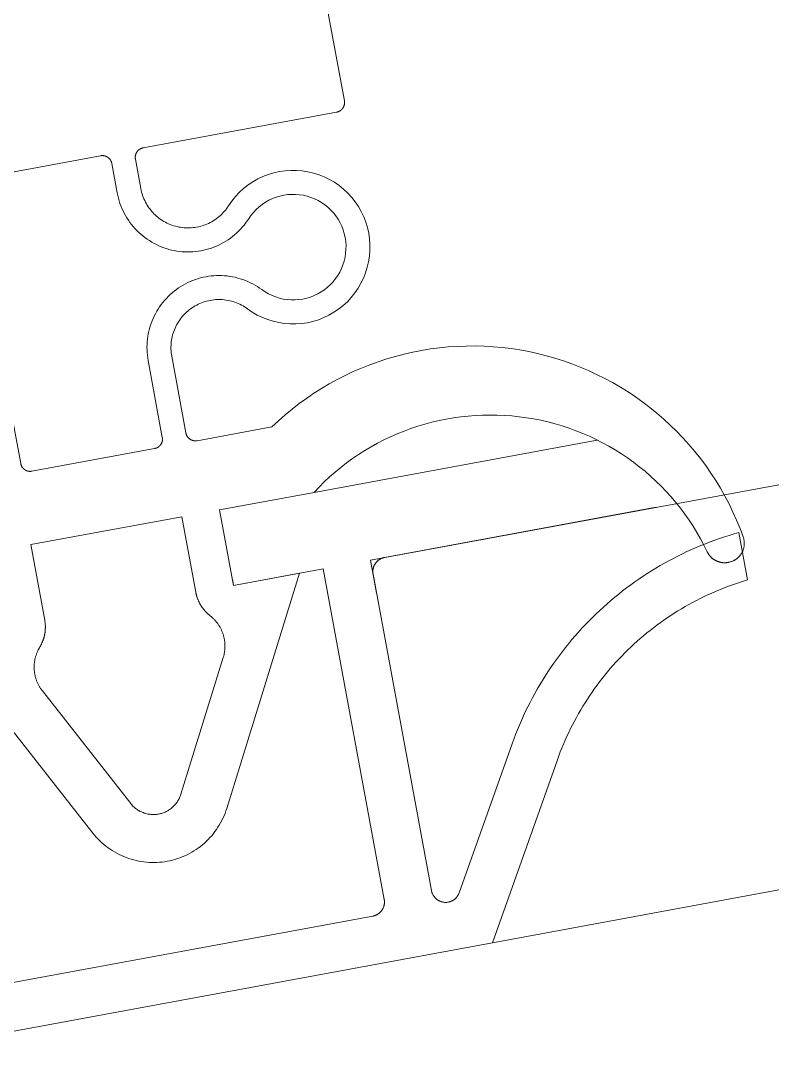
# Model space of a CAD drawing. Header units: millimetres. Extents: x -159872 to 386485, y -250577 to 158966.
# Drawn here: x 178137.49 to 178153.14, y 3705.69 to 3727.24 of the extents above; entities that cross this region are included whole.
import ezdxf

# ---------------------------------------------------------------- set-up
doc = ezdxf.new("R2010")
doc.units = ezdxf.units.MM
doc.layers.get('0').update_dxf_attribs({"lineweight": 25})
doc.layers.add('LDS-equipment-kitchen equipment', color=3, linetype='Continuous', lineweight=13)

# ---------------------------------------------------------------- blocks, each defined once
blk = doc.blocks.new('A$C73be1ed8')
at = {"transparency": 33554687}
for points in [[(636.8, 610.15, 0), (636.8, 623.05, 0)], [(635.8, 620.7, 0), (635.8, 612.5, 0)], [(633.043, 617.917, 0), (628.5, 620.3, 0)], [(632.579, 617.031, 0), (629.939, 618.416, 0)], [(625.2, 618, 0), (623.575, 618, 0)], [(628.5, 618.1, 0), (626.9, 618.1, 0)], [(626.9, 618.1, 0), (626.9, 614.9, 0)], [(619.2, 617.8, 0), (619.2, 615.2, 0)], [(625.4, 615.2, 0), (625.4, 617.8, 0)], [(629.939, 614.584, 0), (632.579, 615.969, 0)], [(619.4, 615, 0), (620.025, 615, 0)], [(623.575, 615, 0), (625.2, 615, 0)], [(628.5, 612.7, 0), (633.043, 615.083, 0)], [(626.9, 614.9, 0), (628.5, 614.9, 0)], [(619.4, 614.5, 0), (620.025, 614.5, 0)], [(623.575, 614.5, 0), (625.2, 614.5, 0)], [(619.2, 610.2, 0), (619.2, 614.3, 0)], [(625.4, 614.3, 0), (625.4, 612.717, 0)], [(626.9, 614.1, 0), (628.5, 614.1, 0)], [(626.9, 612.1, 0), (626.9, 614.1, 0)], [(628.5, 614.1, 0), (628.4, 614.1, 0)], [(628.5, 614.1, 0), (628.5, 612.7, 0)], [(628.5, 612.2, 0), (628.5, 614.1, 0)], [(635.5, 612.2, 0), (628.5, 612.2, 0)], [(626.9, 612.1, 0), (626.9, 606.1, 0)], [(628.5, 42.2, 0), (628.5, 611.2, 0)], [(629.2, 611.2, 0), (628.5, 611.2, 0)], [(628.8, 611.2, 0), (635.5, 611.2, 0)], [(628.5, 605.15, 0), (628.5, 610.9, 0)], [(635.65, 610.64, 0), (632.8, 608.994, 0)], [(614.9, 610, 0), (619, 610, 0)], [(633.3, 608.128, 0), (636.8, 610.15, 0)], [(636.8, 610.15, 0), (636.8, 39.85, 0)], [(629.9, 603.873, 0), (629.9, 603.885, 0)], [(629.329, 603.55, 0), (630.332, 603.55, 0)]]:
    blk.add_polyline3d(points, dxfattribs=at)
for points in [[(629.033, 618.304, 0), (629.045, 618.314, 0), (629.056, 618.324, 0), (629.068, 618.333, 0), (629.08, 618.343, 0), (629.092, 618.352, 0), (629.105, 618.361, 0), (629.117, 618.369, 0), (629.13, 618.378, 0), (629.142, 618.386, 0), (629.155, 618.394, 0), (629.168, 618.401, 0), (629.182, 618.409, 0), (629.195, 618.416, 0), (629.209, 618.423, 0), (629.222, 618.43, 0), (629.236, 618.436, 0), (629.25, 618.442, 0), (629.264, 618.448, 0), (629.278, 618.454, 0), (629.292, 618.459, 0), (629.306, 618.464, 0), (629.321, 618.469, 0), (629.335, 618.473, 0), (629.35, 618.478, 0), (629.364, 618.482, 0), (629.379, 618.485, 0), (629.394, 618.489, 0), (629.409, 618.492, 0), (629.424, 618.495, 0), (629.438, 618.497, 0), (629.453, 618.5, 0), (629.468, 618.502, 0), (629.484, 618.503, 0), (629.499, 618.505, 0), (629.514, 618.506, 0), (629.529, 618.507, 0), (629.544, 618.507, 0), (629.559, 618.508, 0), (629.574, 618.508, 0), (629.59, 618.507, 0), (629.605, 618.507, 0), (629.62, 618.506, 0), (629.635, 618.505, 0), (629.65, 618.503, 0), (629.665, 618.502, 0), (629.68, 618.5, 0), (629.695, 618.497, 0), (629.71, 618.495, 0), (629.725, 618.492, 0), (629.74, 618.489, 0), (629.755, 618.485, 0), (629.769, 618.482, 0), (629.784, 618.478, 0), (629.798, 618.474, 0), (629.813, 618.469, 0), (629.827, 618.464, 0), (629.842, 618.459, 0), (629.856, 618.454, 0), (629.87, 618.448, 0), (629.884, 618.442, 0), (629.898, 618.436, 0), (629.911, 618.43, 0), (629.925, 618.423, 0), (629.939, 618.416, 0)], [(629.033, 618.304, 0), (629.027, 618.298, 0), (629.02, 618.292, 0), (629.013, 618.286, 0), (629.006, 618.28, 0), (628.999, 618.274, 0), (628.991, 618.269, 0), (628.984, 618.263, 0), (628.977, 618.258, 0), (628.97, 618.252, 0), (628.962, 618.247, 0), (628.955, 618.242, 0), (628.947, 618.237, 0), (628.94, 618.232, 0), (628.932, 618.227, 0), (628.924, 618.222, 0), (628.916, 618.217, 0), (628.909, 618.212, 0), (628.901, 618.208, 0), (628.893, 618.203, 0), (628.885, 618.199, 0), (628.877, 618.194, 0), (628.869, 618.19, 0), (628.861, 618.186, 0), (628.852, 618.182, 0), (628.844, 618.178, 0), (628.836, 618.174, 0), (628.828, 618.17, 0), (628.819, 618.167, 0), (628.811, 618.163, 0), (628.803, 618.159, 0), (628.794, 618.156, 0), (628.786, 618.153, 0), (628.777, 618.149, 0), (628.768, 618.146, 0), (628.76, 618.143, 0), (628.751, 618.14, 0), (628.742, 618.138, 0), (628.734, 618.135, 0), (628.725, 618.132, 0), (628.716, 618.13, 0), (628.707, 618.127, 0), (628.699, 618.125, 0), (628.69, 618.123, 0), (628.681, 618.121, 0), (628.672, 618.119, 0), (628.663, 618.117, 0), (628.654, 618.115, 0), (628.645, 618.113, 0), (628.636, 618.112, 0), (628.627, 618.11, 0), (628.618, 618.109, 0), (628.609, 618.107, 0), (628.6, 618.106, 0), (628.591, 618.105, 0), (628.582, 618.104, 0), (628.573, 618.103, 0), (628.564, 618.103, 0), (628.555, 618.102, 0), (628.546, 618.101, 0), (628.536, 618.101, 0), (628.527, 618.1, 0), (628.518, 618.1, 0), (628.509, 618.1, 0), (628.5, 618.1, 0)], [(625.2, 618, 0), (625.205, 618, 0), (625.21, 618, 0), (625.215, 617.999, 0), (625.22, 617.999, 0), (625.224, 617.998, 0), (625.229, 617.998, 0), (625.234, 617.997, 0), (625.239, 617.996, 0), (625.244, 617.995, 0), (625.249, 617.994, 0), (625.253, 617.993, 0), (625.258, 617.991, 0), (625.263, 617.99, 0), (625.267, 617.988, 0), (625.272, 617.987, 0), (625.277, 617.985, 0), (625.281, 617.983, 0), (625.286, 617.981, 0), (625.29, 617.979, 0), (625.294, 617.976, 0), (625.299, 617.974, 0), (625.303, 617.972, 0), (625.307, 617.969, 0), (625.311, 617.966, 0), (625.315, 617.964, 0), (625.319, 617.961, 0), (625.323, 617.958, 0), (625.327, 617.955, 0), (625.331, 617.951, 0), (625.334, 617.948, 0), (625.338, 617.945, 0), (625.341, 617.941, 0), (625.345, 617.938, 0), (625.348, 617.934, 0), (625.351, 617.931, 0), (625.355, 617.927, 0), (625.358, 617.923, 0), (625.361, 617.919, 0), (625.364, 617.915, 0), (625.366, 617.911, 0), (625.369, 617.907, 0), (625.372, 617.903, 0), (625.374, 617.899, 0), (625.376, 617.894, 0), (625.379, 617.89, 0), (625.381, 617.886, 0), (625.383, 617.881, 0), (625.385, 617.877, 0), (625.387, 617.872, 0), (625.388, 617.867, 0), (625.39, 617.863, 0), (625.391, 617.858, 0), (625.393, 617.853, 0), (625.394, 617.849, 0), (625.395, 617.844, 0), (625.396, 617.839, 0), (625.397, 617.834, 0), (625.398, 617.829, 0), (625.398, 617.824, 0), (625.399, 617.82, 0), (625.399, 617.815, 0), (625.4, 617.81, 0), (625.4, 617.805, 0), (625.4, 617.8, 0)], [(633.043, 617.917, 0), (633.091, 617.891, 0), (633.138, 617.863, 0), (633.184, 617.834, 0), (633.228, 617.803, 0), (633.272, 617.771, 0), (633.315, 617.737, 0), (633.356, 617.702, 0), (633.396, 617.665, 0), (633.435, 617.627, 0), (633.473, 617.588, 0), (633.509, 617.548, 0), (633.544, 617.506, 0), (633.578, 617.463, 0), (633.61, 617.419, 0), (633.64, 617.374, 0), (633.669, 617.328, 0), (633.696, 617.281, 0), (633.722, 617.233, 0), (633.746, 617.184, 0), (633.769, 617.135, 0), (633.789, 617.084, 0), (633.808, 617.033, 0), (633.826, 616.982, 0), (633.841, 616.93, 0), (633.855, 616.877, 0), (633.867, 616.824, 0), (633.877, 616.771, 0), (633.885, 616.717, 0), (633.892, 616.663, 0), (633.896, 616.609, 0), (633.899, 616.554, 0), (633.9, 616.5, 0), (633.899, 616.446, 0), (633.896, 616.391, 0), (633.892, 616.337, 0), (633.885, 616.283, 0), (633.877, 616.229, 0), (633.867, 616.176, 0), (633.855, 616.123, 0), (633.841, 616.07, 0), (633.826, 616.018, 0), (633.808, 615.967, 0), (633.789, 615.916, 0), (633.769, 615.865, 0), (633.746, 615.816, 0), (633.722, 615.767, 0), (633.696, 615.719, 0), (633.669, 615.672, 0), (633.64, 615.626, 0), (633.61, 615.581, 0), (633.578, 615.537, 0), (633.544, 615.494, 0), (633.509, 615.452, 0), (633.473, 615.412, 0), (633.435, 615.373, 0), (633.396, 615.335, 0), (633.356, 615.298, 0), (633.315, 615.263, 0), (633.272, 615.229, 0), (633.228, 615.197, 0), (633.184, 615.166, 0), (633.138, 615.137, 0), (633.091, 615.109, 0), (633.043, 615.083, 0)], [(632.579, 617.031, 0), (632.597, 617.022, 0), (632.614, 617.011, 0), (632.631, 617, 0), (632.648, 616.989, 0), (632.665, 616.977, 0), (632.681, 616.964, 0), (632.696, 616.951, 0), (632.711, 616.937, 0), (632.726, 616.923, 0), (632.74, 616.908, 0), (632.754, 616.893, 0), (632.767, 616.877, 0), (632.779, 616.861, 0), (632.791, 616.845, 0), (632.803, 616.828, 0), (632.813, 616.81, 0), (632.824, 616.793, 0), (632.833, 616.775, 0), (632.842, 616.757, 0), (632.851, 616.738, 0), (632.859, 616.719, 0), (632.866, 616.7, 0), (632.872, 616.681, 0), (632.878, 616.661, 0), (632.883, 616.641, 0), (632.888, 616.622, 0), (632.891, 616.601, 0), (632.894, 616.581, 0), (632.897, 616.561, 0), (632.899, 616.541, 0), (632.9, 616.52, 0), (632.9, 616.5, 0), (632.9, 616.48, 0), (632.899, 616.459, 0), (632.897, 616.439, 0), (632.894, 616.419, 0), (632.891, 616.399, 0), (632.888, 616.378, 0), (632.883, 616.359, 0), (632.878, 616.339, 0), (632.872, 616.319, 0), (632.866, 616.3, 0), (632.859, 616.281, 0), (632.851, 616.262, 0), (632.842, 616.243, 0), (632.833, 616.225, 0), (632.824, 616.207, 0), (632.813, 616.19, 0), (632.803, 616.172, 0), (632.791, 616.155, 0), (632.779, 616.139, 0), (632.767, 616.123, 0), (632.754, 616.107, 0), (632.74, 616.092, 0), (632.726, 616.077, 0), (632.711, 616.063, 0), (632.696, 616.049, 0), (632.681, 616.036, 0), (632.665, 616.023, 0), (632.648, 616.011, 0), (632.631, 616, 0), (632.614, 615.989, 0), (632.597, 615.978, 0), (632.579, 615.969, 0)], [(619.4, 615, 0), (619.395, 615, 0), (619.39, 615, 0), (619.385, 615.001, 0), (619.38, 615.001, 0), (619.376, 615.002, 0), (619.371, 615.002, 0), (619.366, 615.003, 0), (619.361, 615.004, 0), (619.356, 615.005, 0), (619.351, 615.006, 0), (619.347, 615.007, 0), (619.342, 615.009, 0), (619.337, 615.01, 0), (619.333, 615.012, 0), (619.328, 615.013, 0), (619.323, 615.015, 0), (619.319, 615.017, 0), (619.314, 615.019, 0), (619.31, 615.021, 0), (619.306, 615.024, 0), (619.301, 615.026, 0), (619.297, 615.028, 0), (619.293, 615.031, 0), (619.289, 615.034, 0), (619.285, 615.036, 0), (619.281, 615.039, 0), (619.277, 615.042, 0), (619.273, 615.045, 0), (619.269, 615.049, 0), (619.266, 615.052, 0), (619.262, 615.055, 0), (619.259, 615.059, 0), (619.255, 615.062, 0), (619.252, 615.066, 0), (619.249, 615.069, 0), (619.245, 615.073, 0), (619.242, 615.077, 0), (619.239, 615.081, 0), (619.236, 615.085, 0), (619.234, 615.089, 0), (619.231, 615.093, 0), (619.228, 615.097, 0), (619.226, 615.101, 0), (619.224, 615.106, 0), (619.221, 615.11, 0), (619.219, 615.114, 0), (619.217, 615.119, 0), (619.215, 615.123, 0), (619.213, 615.128, 0), (619.212, 615.133, 0), (619.21, 615.137, 0), (619.209, 615.142, 0), (619.207, 615.147, 0), (619.206, 615.151, 0), (619.205, 615.156, 0), (619.204, 615.161, 0), (619.203, 615.166, 0), (619.202, 615.171, 0), (619.202, 615.176, 0), (619.201, 615.18, 0), (619.201, 615.185, 0), (619.2, 615.19, 0), (619.2, 615.195, 0), (619.2, 615.2, 0)], [(625.4, 615.2, 0), (625.4, 615.195, 0), (625.4, 615.19, 0), (625.399, 615.185, 0), (625.399, 615.18, 0), (625.398, 615.176, 0), (625.398, 615.171, 0), (625.397, 615.166, 0), (625.396, 615.161, 0), (625.395, 615.156, 0), (625.394, 615.151, 0), (625.393, 615.147, 0), (625.391, 615.142, 0), (625.39, 615.137, 0), (625.388, 615.133, 0), (625.387, 615.128, 0), (625.385, 615.123, 0), (625.383, 615.119, 0), (625.381, 615.114, 0), (625.379, 615.11, 0), (625.376, 615.106, 0), (625.374, 615.101, 0), (625.372, 615.097, 0), (625.369, 615.093, 0), (625.366, 615.089, 0), (625.364, 615.085, 0), (625.361, 615.081, 0), (625.358, 615.077, 0), (625.355, 615.073, 0), (625.351, 615.069, 0), (625.348, 615.066, 0), (625.345, 615.062, 0), (625.341, 615.059, 0), (625.338, 615.055, 0), (625.334, 615.052, 0), (625.331, 615.049, 0), (625.327, 615.045, 0), (625.323, 615.042, 0), (625.319, 615.039, 0), (625.315, 615.036, 0), (625.311, 615.034, 0), (625.307, 615.031, 0), (625.303, 615.028, 0), (625.299, 615.026, 0), (625.294, 615.024, 0), (625.29, 615.021, 0), (625.286, 615.019, 0), (625.281, 615.017, 0), (625.277, 615.015, 0), (625.272, 615.013, 0), (625.267, 615.012, 0), (625.263, 615.01, 0), (625.258, 615.009, 0), (625.253, 615.007, 0), (625.249, 615.006, 0), (625.244, 615.005, 0), (625.239, 615.004, 0), (625.234, 615.003, 0), (625.229, 615.002, 0), (625.224, 615.002, 0), (625.22, 615.001, 0), (625.215, 615.001, 0), (625.21, 615, 0), (625.205, 615, 0), (625.2, 615, 0)], [(620.025, 615, 0), (620.081, 614.999, 0), (620.137, 614.996, 0), (620.193, 614.991, 0), (620.248, 614.983, 0), (620.303, 614.974, 0), (620.358, 614.962, 0), (620.413, 614.949, 0), (620.467, 614.934, 0), (620.52, 614.916, 0), (620.572, 614.897, 0), (620.624, 614.875, 0), (620.675, 614.852, 0), (620.725, 614.827, 0), (620.774, 614.8, 0), (620.822, 614.771, 0), (620.869, 614.74, 0), (620.915, 614.708, 0), (620.959, 614.674, 0), (621.002, 614.638, 0), (621.044, 614.601, 0), (621.084, 614.562, 0), (621.123, 614.522, 0), (621.161, 614.48, 0), (621.197, 614.437, 0), (621.231, 614.392, 0), (621.263, 614.347, 0), (621.294, 614.3, 0), (621.323, 614.252, 0), (621.35, 614.203, 0), (621.375, 614.153, 0), (621.399, 614.102, 0), (621.42, 614.05, 0), (621.44, 613.998, 0), (621.458, 613.945, 0), (621.473, 613.891, 0), (621.487, 613.837, 0), (621.498, 613.782, 0), (621.508, 613.727, 0), (621.515, 613.671, 0), (621.521, 613.615, 0), (621.524, 613.559, 0), (621.525, 613.503, 0), (621.524, 613.447, 0), (621.521, 613.391, 0), (621.516, 613.336, 0), (621.509, 613.28, 0), (621.5, 613.225, 0), (621.488, 613.17, 0), (621.475, 613.116, 0), (621.46, 613.062, 0), (621.442, 613.008, 0), (621.423, 612.956, 0), (621.402, 612.904, 0), (621.378, 612.853, 0), (621.353, 612.803, 0), (621.326, 612.754, 0), (621.297, 612.706, 0), (621.267, 612.659, 0), (621.235, 612.613, 0), (621.201, 612.569, 0), (621.165, 612.525, 0), (621.128, 612.483, 0), (621.089, 612.443, 0), (621.049, 612.404, 0)], [(622.551, 612.404, 0), (622.511, 612.443, 0), (622.472, 612.483, 0), (622.435, 612.525, 0), (622.399, 612.569, 0), (622.365, 612.613, 0), (622.333, 612.659, 0), (622.303, 612.706, 0), (622.274, 612.754, 0), (622.247, 612.803, 0), (622.222, 612.853, 0), (622.198, 612.904, 0), (622.177, 612.956, 0), (622.158, 613.008, 0), (622.14, 613.062, 0), (622.125, 613.116, 0), (622.112, 613.17, 0), (622.1, 613.225, 0), (622.091, 613.28, 0), (622.084, 613.336, 0), (622.079, 613.391, 0), (622.076, 613.447, 0), (622.075, 613.503, 0), (622.076, 613.559, 0), (622.079, 613.615, 0), (622.085, 613.671, 0), (622.092, 613.727, 0), (622.102, 613.782, 0), (622.113, 613.837, 0), (622.127, 613.891, 0), (622.142, 613.945, 0), (622.16, 613.998, 0), (622.18, 614.05, 0), (622.201, 614.102, 0), (622.225, 614.153, 0), (622.25, 614.203, 0), (622.277, 614.252, 0), (622.306, 614.3, 0), (622.337, 614.347, 0), (622.369, 614.392, 0), (622.403, 614.437, 0), (622.439, 614.48, 0), (622.477, 614.522, 0), (622.516, 614.562, 0), (622.556, 614.601, 0), (622.598, 614.638, 0), (622.641, 614.674, 0), (622.685, 614.708, 0), (622.731, 614.74, 0), (622.778, 614.771, 0), (622.826, 614.8, 0), (622.875, 614.827, 0), (622.925, 614.852, 0), (622.976, 614.875, 0), (623.028, 614.897, 0), (623.08, 614.916, 0), (623.133, 614.934, 0), (623.187, 614.949, 0), (623.242, 614.962, 0), (623.297, 614.974, 0), (623.352, 614.983, 0), (623.407, 614.991, 0), (623.463, 614.996, 0), (623.519, 614.999, 0), (623.575, 615, 0)], [(628.5, 614.9, 0), (628.509, 614.9, 0), (628.518, 614.9, 0), (628.527, 614.9, 0), (628.536, 614.899, 0), (628.546, 614.899, 0), (628.555, 614.898, 0), (628.564, 614.897, 0), (628.573, 614.897, 0), (628.582, 614.896, 0), (628.591, 614.895, 0), (628.6, 614.894, 0), (628.609, 614.893, 0), (628.618, 614.891, 0), (628.627, 614.89, 0), (628.636, 614.888, 0), (628.645, 614.887, 0), (628.654, 614.885, 0), (628.663, 614.883, 0), (628.672, 614.881, 0), (628.681, 614.879, 0), (628.69, 614.877, 0), (628.699, 614.875, 0), (628.707, 614.873, 0), (628.716, 614.87, 0), (628.725, 614.868, 0), (628.734, 614.865, 0), (628.742, 614.862, 0), (628.751, 614.86, 0), (628.76, 614.857, 0), (628.768, 614.854, 0), (628.777, 614.851, 0), (628.786, 614.847, 0), (628.794, 614.844, 0), (628.803, 614.841, 0), (628.811, 614.837, 0), (628.819, 614.833, 0), (628.828, 614.83, 0), (628.836, 614.826, 0), (628.844, 614.822, 0), (628.852, 614.818, 0), (628.861, 614.814, 0), (628.869, 614.81, 0), (628.877, 614.806, 0), (628.885, 614.801, 0), (628.893, 614.797, 0), (628.901, 614.792, 0), (628.909, 614.788, 0), (628.916, 614.783, 0), (628.924, 614.778, 0), (628.932, 614.773, 0), (628.94, 614.768, 0), (628.947, 614.763, 0), (628.955, 614.758, 0), (628.962, 614.753, 0), (628.97, 614.748, 0), (628.977, 614.742, 0), (628.984, 614.737, 0), (628.991, 614.731, 0), (628.999, 614.726, 0), (629.006, 614.72, 0), (629.013, 614.714, 0), (629.02, 614.708, 0), (629.027, 614.702, 0), (629.033, 614.696, 0)], [(629.939, 614.584, 0), (629.925, 614.577, 0), (629.911, 614.57, 0), (629.898, 614.564, 0), (629.884, 614.558, 0), (629.87, 614.552, 0), (629.856, 614.546, 0), (629.842, 614.541, 0), (629.827, 614.536, 0), (629.813, 614.531, 0), (629.798, 614.526, 0), (629.784, 614.522, 0), (629.769, 614.518, 0), (629.755, 614.515, 0), (629.74, 614.511, 0), (629.725, 614.508, 0), (629.71, 614.505, 0), (629.695, 614.503, 0), (629.68, 614.5, 0), (629.665, 614.498, 0), (629.65, 614.497, 0), (629.635, 614.495, 0), (629.62, 614.494, 0), (629.605, 614.493, 0), (629.59, 614.493, 0), (629.574, 614.492, 0), (629.559, 614.492, 0), (629.544, 614.493, 0), (629.529, 614.493, 0), (629.514, 614.494, 0), (629.499, 614.495, 0), (629.484, 614.497, 0), (629.468, 614.498, 0), (629.453, 614.5, 0), (629.438, 614.503, 0), (629.424, 614.505, 0), (629.409, 614.508, 0), (629.394, 614.511, 0), (629.379, 614.515, 0), (629.364, 614.518, 0), (629.35, 614.522, 0), (629.335, 614.527, 0), (629.321, 614.531, 0), (629.306, 614.536, 0), (629.292, 614.541, 0), (629.278, 614.546, 0), (629.264, 614.552, 0), (629.25, 614.558, 0), (629.236, 614.564, 0), (629.222, 614.57, 0), (629.209, 614.577, 0), (629.195, 614.584, 0), (629.182, 614.591, 0), (629.168, 614.599, 0), (629.155, 614.606, 0), (629.142, 614.614, 0), (629.13, 614.622, 0), (629.117, 614.631, 0), (629.105, 614.639, 0), (629.092, 614.648, 0), (629.08, 614.657, 0), (629.068, 614.667, 0), (629.056, 614.676, 0), (629.045, 614.686, 0), (629.033, 614.696, 0)], [(619.2, 614.3, 0), (619.2, 614.305, 0), (619.2, 614.31, 0), (619.201, 614.315, 0), (619.201, 614.32, 0), (619.202, 614.324, 0), (619.202, 614.329, 0), (619.203, 614.334, 0), (619.204, 614.339, 0), (619.205, 614.344, 0), (619.206, 614.349, 0), (619.207, 614.353, 0), (619.209, 614.358, 0), (619.21, 614.363, 0), (619.212, 614.367, 0), (619.213, 614.372, 0), (619.215, 614.377, 0), (619.217, 614.381, 0), (619.219, 614.386, 0), (619.221, 614.39, 0), (619.224, 614.394, 0), (619.226, 614.399, 0), (619.228, 614.403, 0), (619.231, 614.407, 0), (619.234, 614.411, 0), (619.236, 614.415, 0), (619.239, 614.419, 0), (619.242, 614.423, 0), (619.245, 614.427, 0), (619.249, 614.431, 0), (619.252, 614.434, 0), (619.255, 614.438, 0), (619.259, 614.441, 0), (619.262, 614.445, 0), (619.266, 614.448, 0), (619.269, 614.451, 0), (619.273, 614.455, 0), (619.277, 614.458, 0), (619.281, 614.461, 0), (619.285, 614.464, 0), (619.289, 614.466, 0), (619.293, 614.469, 0), (619.297, 614.472, 0), (619.301, 614.474, 0), (619.306, 614.476, 0), (619.31, 614.479, 0), (619.314, 614.481, 0), (619.319, 614.483, 0), (619.323, 614.485, 0), (619.328, 614.487, 0), (619.333, 614.488, 0), (619.337, 614.49, 0), (619.342, 614.491, 0), (619.347, 614.493, 0), (619.351, 614.494, 0), (619.356, 614.495, 0), (619.361, 614.496, 0), (619.366, 614.497, 0), (619.371, 614.498, 0), (619.376, 614.498, 0), (619.38, 614.499, 0), (619.385, 614.499, 0), (619.39, 614.5, 0), (619.395, 614.5, 0), (619.4, 614.5, 0)], [(620.025, 614.5, 0), (620.062, 614.499, 0), (620.1, 614.497, 0), (620.137, 614.494, 0), (620.174, 614.489, 0), (620.211, 614.483, 0), (620.247, 614.475, 0), (620.283, 614.466, 0), (620.319, 614.456, 0), (620.355, 614.444, 0), (620.39, 614.431, 0), (620.424, 614.417, 0), (620.458, 614.401, 0), (620.492, 614.384, 0), (620.524, 614.366, 0), (620.556, 614.347, 0), (620.588, 614.327, 0), (620.618, 614.305, 0), (620.648, 614.282, 0), (620.677, 614.259, 0), (620.704, 614.234, 0), (620.731, 614.208, 0), (620.757, 614.181, 0), (620.782, 614.153, 0), (620.806, 614.124, 0), (620.829, 614.095, 0), (620.85, 614.064, 0), (620.871, 614.033, 0), (620.89, 614.001, 0), (620.908, 613.969, 0), (620.925, 613.935, 0), (620.941, 613.901, 0), (620.955, 613.867, 0), (620.968, 613.832, 0), (620.98, 613.796, 0), (620.99, 613.761, 0), (621, 613.724, 0), (621.007, 613.688, 0), (621.014, 613.651, 0), (621.018, 613.614, 0), (621.022, 613.577, 0), (621.024, 613.54, 0), (621.025, 613.502, 0), (621.024, 613.465, 0), (621.022, 613.428, 0), (621.019, 613.39, 0), (621.014, 613.353, 0), (621.008, 613.317, 0), (621, 613.28, 0), (620.992, 613.244, 0), (620.981, 613.208, 0), (620.97, 613.172, 0), (620.957, 613.137, 0), (620.943, 613.103, 0), (620.927, 613.069, 0), (620.91, 613.035, 0), (620.893, 613.003, 0), (620.873, 612.971, 0), (620.853, 612.939, 0), (620.831, 612.909, 0), (620.809, 612.879, 0), (620.785, 612.85, 0), (620.76, 612.822, 0), (620.734, 612.795, 0), (620.708, 612.769, 0)], [(622.892, 612.769, 0), (622.865, 612.795, 0), (622.84, 612.822, 0), (622.815, 612.85, 0), (622.791, 612.879, 0), (622.768, 612.909, 0), (622.747, 612.939, 0), (622.727, 612.97, 0), (622.707, 613.003, 0), (622.689, 613.035, 0), (622.673, 613.069, 0), (622.657, 613.103, 0), (622.643, 613.137, 0), (622.63, 613.172, 0), (622.618, 613.208, 0), (622.608, 613.244, 0), (622.599, 613.28, 0), (622.592, 613.316, 0), (622.586, 613.353, 0), (622.581, 613.39, 0), (622.577, 613.428, 0), (622.575, 613.465, 0), (622.575, 613.502, 0), (622.576, 613.54, 0), (622.578, 613.577, 0), (622.581, 613.614, 0), (622.586, 613.651, 0), (622.593, 613.688, 0), (622.6, 613.724, 0), (622.609, 613.761, 0), (622.62, 613.796, 0), (622.632, 613.832, 0), (622.645, 613.867, 0), (622.659, 613.901, 0), (622.675, 613.935, 0), (622.691, 613.969, 0), (622.71, 614.001, 0), (622.729, 614.033, 0), (622.749, 614.065, 0), (622.771, 614.095, 0), (622.794, 614.125, 0), (622.818, 614.153, 0), (622.843, 614.181, 0), (622.869, 614.208, 0), (622.895, 614.234, 0), (622.923, 614.259, 0), (622.952, 614.282, 0), (622.982, 614.305, 0), (623.012, 614.327, 0), (623.044, 614.347, 0), (623.076, 614.366, 0), (623.108, 614.384, 0), (623.142, 614.401, 0), (623.176, 614.417, 0), (623.21, 614.431, 0), (623.245, 614.444, 0), (623.281, 614.456, 0), (623.317, 614.466, 0), (623.353, 614.475, 0), (623.389, 614.483, 0), (623.426, 614.489, 0), (623.463, 614.494, 0), (623.5, 614.497, 0), (623.538, 614.499, 0), (623.575, 614.5, 0)], [(625.2, 614.5, 0), (625.205, 614.5, 0), (625.21, 614.5, 0), (625.215, 614.499, 0), (625.22, 614.499, 0), (625.224, 614.498, 0), (625.229, 614.498, 0), (625.234, 614.497, 0), (625.239, 614.496, 0), (625.244, 614.495, 0), (625.249, 614.494, 0), (625.253, 614.493, 0), (625.258, 614.491, 0), (625.263, 614.49, 0), (625.267, 614.488, 0), (625.272, 614.487, 0), (625.277, 614.485, 0), (625.281, 614.483, 0), (625.286, 614.481, 0), (625.29, 614.479, 0), (625.294, 614.476, 0), (625.299, 614.474, 0), (625.303, 614.472, 0), (625.307, 614.469, 0), (625.311, 614.466, 0), (625.315, 614.464, 0), (625.319, 614.461, 0), (625.323, 614.458, 0), (625.327, 614.455, 0), (625.331, 614.451, 0), (625.334, 614.448, 0), (625.338, 614.445, 0), (625.341, 614.441, 0), (625.345, 614.438, 0), (625.348, 614.434, 0), (625.351, 614.431, 0), (625.355, 614.427, 0), (625.358, 614.423, 0), (625.361, 614.419, 0), (625.364, 614.415, 0), (625.366, 614.411, 0), (625.369, 614.407, 0), (625.372, 614.403, 0), (625.374, 614.399, 0), (625.376, 614.394, 0), (625.379, 614.39, 0), (625.381, 614.386, 0), (625.383, 614.381, 0), (625.385, 614.377, 0), (625.387, 614.372, 0), (625.388, 614.367, 0), (625.39, 614.363, 0), (625.391, 614.358, 0), (625.393, 614.353, 0), (625.394, 614.349, 0), (625.395, 614.344, 0), (625.396, 614.339, 0), (625.397, 614.334, 0), (625.398, 614.329, 0), (625.398, 614.324, 0), (625.399, 614.32, 0), (625.399, 614.315, 0), (625.4, 614.31, 0), (625.4, 614.305, 0), (625.4, 614.3, 0)], [(622.892, 612.769, 0), (622.976, 612.684, 0), (623.054, 612.594, 0), (623.125, 612.497, 0), (623.188, 612.396, 0), (623.243, 612.29, 0), (623.291, 612.18, 0), (623.33, 612.068, 0), (623.361, 611.952, 0), (623.383, 611.835, 0), (623.396, 611.716, 0), (623.4, 611.596, 0), (623.395, 611.477, 0), (623.382, 611.358, 0), (623.359, 611.241, 0), (623.328, 611.126, 0), (623.288, 611.013, 0), (623.24, 610.903, 0), (623.184, 610.798, 0), (623.121, 610.697, 0), (623.05, 610.601, 0), (622.971, 610.51, 0), (622.887, 610.426, 0), (622.796, 610.348, 0), (622.7, 610.277, 0), (622.599, 610.214, 0), (622.493, 610.158, 0), (622.384, 610.11, 0), (622.271, 610.071, 0), (622.155, 610.04, 0), (622.038, 610.018, 0), (621.919, 610.005, 0), (621.8, 610, 0), (621.68, 610.005, 0), (621.562, 610.018, 0), (621.444, 610.04, 0), (621.329, 610.071, 0), (621.216, 610.11, 0), (621.107, 610.158, 0), (621.001, 610.214, 0), (620.9, 610.277, 0), (620.803, 610.348, 0), (620.713, 610.426, 0), (620.628, 610.51, 0), (620.55, 610.601, 0), (620.479, 610.697, 0), (620.415, 610.798, 0), (620.359, 610.904, 0), (620.311, 611.013, 0), (620.272, 611.126, 0), (620.241, 611.241, 0), (620.218, 611.358, 0), (620.205, 611.477, 0), (620.2, 611.597, 0), (620.204, 611.716, 0), (620.217, 611.835, 0), (620.239, 611.952, 0), (620.27, 612.068, 0), (620.309, 612.181, 0), (620.356, 612.29, 0), (620.412, 612.396, 0), (620.475, 612.497, 0), (620.546, 612.594, 0), (620.623, 612.684, 0), (620.708, 612.769, 0)], [(629.436, 603.478, 0), (629.252, 603.511, 0), (629.069, 603.55, 0), (628.887, 603.594, 0), (628.707, 603.644, 0), (628.528, 603.699, 0), (628.351, 603.761, 0), (628.177, 603.827, 0), (628.004, 603.899, 0), (627.834, 603.977, 0), (627.666, 604.059, 0), (627.501, 604.147, 0), (627.338, 604.24, 0), (627.179, 604.338, 0), (627.023, 604.441, 0), (626.87, 604.548, 0), (626.72, 604.661, 0), (626.575, 604.778, 0), (626.432, 604.899, 0), (626.294, 605.025, 0), (626.16, 605.155, 0), (626.029, 605.289, 0), (625.903, 605.428, 0), (625.782, 605.57, 0), (625.665, 605.715, 0), (625.552, 605.865, 0), (625.444, 606.018, 0), (625.341, 606.174, 0), (625.243, 606.333, 0), (625.15, 606.495, 0), (625.062, 606.66, 0), (624.979, 606.828, 0), (624.902, 606.998, 0), (624.83, 607.171, 0), (624.763, 607.345, 0), (624.701, 607.522, 0), (624.646, 607.701, 0), (624.596, 607.881, 0), (624.551, 608.062, 0), (624.512, 608.245, 0), (624.479, 608.429, 0), (624.452, 608.615, 0), (624.43, 608.8, 0), (624.414, 608.987, 0), (624.404, 609.173, 0), (624.4, 609.36, 0), (624.402, 609.547, 0), (624.409, 609.734, 0), (624.423, 609.921, 0), (624.442, 610.107, 0), (624.467, 610.292, 0), (624.497, 610.477, 0), (624.534, 610.66, 0), (624.576, 610.842, 0), (624.624, 611.023, 0), (624.677, 611.202, 0), (624.736, 611.38, 0), (624.801, 611.556, 0), (624.87, 611.729, 0), (624.946, 611.9, 0), (625.026, 612.069, 0), (625.112, 612.235, 0), (625.203, 612.399, 0), (625.299, 612.559, 0), (625.4, 612.717, 0)], [(622.551, 612.404, 0), (622.609, 612.346, 0), (622.662, 612.283, 0), (622.711, 612.217, 0), (622.754, 612.147, 0), (622.792, 612.075, 0), (622.825, 611.999, 0), (622.852, 611.922, 0), (622.873, 611.842, 0), (622.888, 611.761, 0), (622.897, 611.68, 0), (622.9, 611.598, 0), (622.897, 611.516, 0), (622.887, 611.434, 0), (622.872, 611.353, 0), (622.851, 611.274, 0), (622.823, 611.196, 0), (622.79, 611.121, 0), (622.752, 611.049, 0), (622.708, 610.979, 0), (622.659, 610.913, 0), (622.605, 610.851, 0), (622.547, 610.793, 0), (622.485, 610.739, 0), (622.419, 610.691, 0), (622.349, 610.647, 0), (622.277, 610.609, 0), (622.201, 610.576, 0), (622.124, 610.549, 0), (622.044, 610.528, 0), (621.964, 610.512, 0), (621.882, 610.503, 0), (621.8, 610.5, 0), (621.718, 610.503, 0), (621.636, 610.512, 0), (621.556, 610.528, 0), (621.476, 610.549, 0), (621.399, 610.576, 0), (621.323, 610.609, 0), (621.251, 610.647, 0), (621.181, 610.691, 0), (621.115, 610.739, 0), (621.053, 610.793, 0), (620.995, 610.851, 0), (620.941, 610.913, 0), (620.892, 610.979, 0), (620.848, 611.049, 0), (620.81, 611.121, 0), (620.777, 611.196, 0), (620.749, 611.274, 0), (620.728, 611.353, 0), (620.713, 611.434, 0), (620.703, 611.516, 0), (620.7, 611.598, 0), (620.703, 611.68, 0), (620.712, 611.761, 0), (620.727, 611.842, 0), (620.748, 611.922, 0), (620.775, 611.999, 0), (620.808, 612.075, 0), (620.846, 612.147, 0), (620.889, 612.217, 0), (620.938, 612.283, 0), (620.991, 612.346, 0), (621.049, 612.404, 0)], [(635.8, 612.5, 0), (635.8, 612.493, 0), (635.8, 612.485, 0), (635.799, 612.478, 0), (635.799, 612.471, 0), (635.798, 612.463, 0), (635.797, 612.456, 0), (635.796, 612.449, 0), (635.794, 612.441, 0), (635.793, 612.434, 0), (635.791, 612.427, 0), (635.789, 612.42, 0), (635.787, 612.413, 0), (635.785, 612.406, 0), (635.782, 612.399, 0), (635.78, 612.392, 0), (635.777, 612.385, 0), (635.774, 612.378, 0), (635.771, 612.372, 0), (635.768, 612.365, 0), (635.765, 612.359, 0), (635.761, 612.352, 0), (635.757, 612.346, 0), (635.753, 612.34, 0), (635.749, 612.333, 0), (635.745, 612.327, 0), (635.741, 612.321, 0), (635.737, 612.315, 0), (635.732, 612.31, 0), (635.727, 612.304, 0), (635.722, 612.299, 0), (635.717, 612.293, 0), (635.712, 612.288, 0), (635.707, 612.283, 0), (635.701, 612.278, 0), (635.696, 612.273, 0), (635.69, 612.268, 0), (635.685, 612.263, 0), (635.679, 612.259, 0), (635.673, 612.255, 0), (635.667, 612.251, 0), (635.66, 612.247, 0), (635.654, 612.243, 0), (635.648, 612.239, 0), (635.641, 612.235, 0), (635.635, 612.232, 0), (635.628, 612.229, 0), (635.622, 612.226, 0), (635.615, 612.223, 0), (635.608, 612.22, 0), (635.601, 612.218, 0), (635.594, 612.215, 0), (635.587, 612.213, 0), (635.58, 612.211, 0), (635.573, 612.209, 0), (635.566, 612.207, 0), (635.559, 612.206, 0), (635.551, 612.204, 0), (635.544, 612.203, 0), (635.537, 612.202, 0), (635.529, 612.201, 0), (635.522, 612.201, 0), (635.515, 612.2, 0), (635.507, 612.2, 0), (635.5, 612.2, 0)], [(629.604, 604.271, 0), (629.457, 604.313, 0), (629.312, 604.359, 0), (629.168, 604.41, 0), (629.026, 604.465, 0), (628.885, 604.524, 0), (628.747, 604.588, 0), (628.61, 604.655, 0), (628.475, 604.727, 0), (628.343, 604.803, 0), (628.213, 604.883, 0), (628.086, 604.967, 0), (627.961, 605.055, 0), (627.839, 605.146, 0), (627.72, 605.241, 0), (627.604, 605.34, 0), (627.491, 605.442, 0), (627.381, 605.548, 0), (627.274, 605.657, 0), (627.171, 605.769, 0), (627.071, 605.885, 0), (626.975, 606.003, 0), (626.882, 606.124, 0), (626.793, 606.248, 0), (626.708, 606.374, 0), (626.627, 606.504, 0), (626.55, 606.635, 0), (626.477, 606.769, 0), (626.408, 606.905, 0), (626.343, 607.043, 0), (626.282, 607.183, 0), (626.226, 607.325, 0), (626.174, 607.468, 0), (626.126, 607.613, 0), (626.083, 607.759, 0), (626.045, 607.907, 0), (626.01, 608.055, 0), (625.981, 608.205, 0), (625.956, 608.355, 0), (625.935, 608.506, 0), (625.92, 608.658, 0), (625.908, 608.81, 0), (625.902, 608.962, 0), (625.9, 609.115, 0), (625.903, 609.267, 0), (625.91, 609.42, 0), (625.922, 609.572, 0), (625.939, 609.723, 0), (625.96, 609.874, 0), (625.986, 610.025, 0), (626.017, 610.174, 0), (626.052, 610.322, 0), (626.091, 610.47, 0), (626.135, 610.616, 0), (626.184, 610.76, 0), (626.237, 610.903, 0), (626.294, 611.045, 0), (626.355, 611.184, 0), (626.421, 611.322, 0), (626.491, 611.458, 0), (626.565, 611.591, 0), (626.643, 611.722, 0), (626.725, 611.851, 0), (626.81, 611.977, 0), (626.9, 612.1, 0)], [(628.5, 610.9, 0), (628.5, 610.907, 0), (628.5, 610.915, 0), (628.501, 610.922, 0), (628.501, 610.929, 0), (628.502, 610.937, 0), (628.503, 610.944, 0), (628.504, 610.951, 0), (628.506, 610.959, 0), (628.507, 610.966, 0), (628.509, 610.973, 0), (628.511, 610.98, 0), (628.513, 610.987, 0), (628.515, 610.994, 0), (628.518, 611.001, 0), (628.52, 611.008, 0), (628.523, 611.015, 0), (628.526, 611.022, 0), (628.529, 611.028, 0), (628.532, 611.035, 0), (628.535, 611.041, 0), (628.539, 611.048, 0), (628.543, 611.054, 0), (628.547, 611.06, 0), (628.551, 611.067, 0), (628.555, 611.073, 0), (628.559, 611.079, 0), (628.563, 611.085, 0), (628.568, 611.09, 0), (628.573, 611.096, 0), (628.578, 611.101, 0), (628.583, 611.107, 0), (628.588, 611.112, 0), (628.593, 611.117, 0), (628.599, 611.122, 0), (628.604, 611.127, 0), (628.61, 611.132, 0), (628.615, 611.137, 0), (628.621, 611.141, 0), (628.627, 611.145, 0), (628.633, 611.149, 0), (628.64, 611.153, 0), (628.646, 611.157, 0), (628.652, 611.161, 0), (628.659, 611.165, 0), (628.665, 611.168, 0), (628.672, 611.171, 0), (628.678, 611.174, 0), (628.685, 611.177, 0), (628.692, 611.18, 0), (628.699, 611.182, 0), (628.706, 611.185, 0), (628.713, 611.187, 0), (628.72, 611.189, 0), (628.727, 611.191, 0), (628.734, 611.193, 0), (628.741, 611.194, 0), (628.749, 611.196, 0), (628.756, 611.197, 0), (628.763, 611.198, 0), (628.771, 611.199, 0), (628.778, 611.199, 0), (628.785, 611.2, 0), (628.793, 611.2, 0), (628.8, 611.2, 0)], [(635.5, 611.2, 0), (635.512, 611.2, 0), (635.525, 611.199, 0), (635.537, 611.198, 0), (635.549, 611.196, 0), (635.561, 611.194, 0), (635.573, 611.191, 0), (635.585, 611.188, 0), (635.596, 611.184, 0), (635.608, 611.18, 0), (635.619, 611.175, 0), (635.63, 611.17, 0), (635.641, 611.165, 0), (635.652, 611.159, 0), (635.663, 611.152, 0), (635.673, 611.145, 0), (635.683, 611.138, 0), (635.692, 611.13, 0), (635.701, 611.122, 0), (635.71, 611.114, 0), (635.719, 611.105, 0), (635.727, 611.096, 0), (635.735, 611.087, 0), (635.742, 611.077, 0), (635.749, 611.067, 0), (635.756, 611.056, 0), (635.762, 611.046, 0), (635.768, 611.035, 0), (635.773, 611.024, 0), (635.778, 611.013, 0), (635.782, 611.001, 0), (635.786, 610.989, 0), (635.79, 610.978, 0), (635.793, 610.966, 0), (635.795, 610.954, 0), (635.797, 610.942, 0), (635.799, 610.929, 0), (635.8, 610.917, 0), (635.8, 610.905, 0), (635.8, 610.893, 0), (635.799, 610.88, 0), (635.798, 610.868, 0), (635.797, 610.856, 0), (635.795, 610.844, 0), (635.792, 610.832, 0), (635.789, 610.82, 0), (635.786, 610.808, 0), (635.782, 610.797, 0), (635.777, 610.785, 0), (635.772, 610.774, 0), (635.767, 610.763, 0), (635.761, 610.752, 0), (635.755, 610.742, 0), (635.748, 610.731, 0), (635.741, 610.721, 0), (635.733, 610.712, 0), (635.726, 610.702, 0), (635.717, 610.693, 0), (635.709, 610.684, 0), (635.7, 610.676, 0), (635.69, 610.668, 0), (635.681, 610.661, 0), (635.671, 610.653, 0), (635.661, 610.647, 0), (635.65, 610.64, 0)], [(619.2, 610.2, 0), (619.2, 610.195, 0), (619.2, 610.19, 0), (619.199, 610.185, 0), (619.199, 610.18, 0), (619.198, 610.176, 0), (619.198, 610.171, 0), (619.197, 610.166, 0), (619.196, 610.161, 0), (619.195, 610.156, 0), (619.194, 610.151, 0), (619.193, 610.147, 0), (619.191, 610.142, 0), (619.19, 610.137, 0), (619.188, 610.133, 0), (619.187, 610.128, 0), (619.185, 610.123, 0), (619.183, 610.119, 0), (619.181, 610.114, 0), (619.179, 610.11, 0), (619.176, 610.106, 0), (619.174, 610.101, 0), (619.172, 610.097, 0), (619.169, 610.093, 0), (619.166, 610.089, 0), (619.164, 610.085, 0), (619.161, 610.081, 0), (619.158, 610.077, 0), (619.155, 610.073, 0), (619.151, 610.069, 0), (619.148, 610.066, 0), (619.145, 610.062, 0), (619.141, 610.059, 0), (619.138, 610.055, 0), (619.134, 610.052, 0), (619.131, 610.049, 0), (619.127, 610.045, 0), (619.123, 610.042, 0), (619.119, 610.039, 0), (619.115, 610.036, 0), (619.111, 610.034, 0), (619.107, 610.031, 0), (619.103, 610.028, 0), (619.099, 610.026, 0), (619.094, 610.024, 0), (619.09, 610.021, 0), (619.086, 610.019, 0), (619.081, 610.017, 0), (619.077, 610.015, 0), (619.072, 610.013, 0), (619.067, 610.012, 0), (619.063, 610.01, 0), (619.058, 610.009, 0), (619.053, 610.007, 0), (619.049, 610.006, 0), (619.044, 610.005, 0), (619.039, 610.004, 0), (619.034, 610.003, 0), (619.029, 610.002, 0), (619.024, 610.002, 0), (619.02, 610.001, 0), (619.015, 610.001, 0), (619.01, 610, 0), (619.005, 610, 0), (619, 610, 0)], [(629.329, 603.55, 0), (629.339, 603.654, 0), (629.35, 603.759, 0), (629.363, 603.863, 0), (629.378, 603.966, 0), (629.394, 604.07, 0), (629.412, 604.173, 0), (629.432, 604.276, 0), (629.452, 604.379, 0), (629.475, 604.482, 0), (629.499, 604.584, 0), (629.524, 604.685, 0), (629.551, 604.787, 0), (629.58, 604.888, 0), (629.61, 604.988, 0), (629.641, 605.088, 0), (629.674, 605.188, 0), (629.709, 605.287, 0), (629.745, 605.385, 0), (629.782, 605.483, 0), (629.821, 605.58, 0), (629.862, 605.677, 0), (629.903, 605.773, 0), (629.947, 605.869, 0), (629.991, 605.964, 0), (630.038, 606.058, 0), (630.085, 606.151, 0), (630.134, 606.244, 0), (630.184, 606.336, 0), (630.236, 606.427, 0), (630.289, 606.518, 0), (630.343, 606.607, 0), (630.399, 606.696, 0), (630.456, 606.784, 0), (630.514, 606.871, 0), (630.574, 606.958, 0), (630.635, 607.043, 0), (630.697, 607.127, 0), (630.761, 607.211, 0), (630.825, 607.293, 0), (630.891, 607.375, 0), (630.958, 607.455, 0), (631.027, 607.535, 0), (631.096, 607.613, 0), (631.167, 607.691, 0), (631.239, 607.767, 0), (631.312, 607.842, 0), (631.386, 607.917, 0), (631.461, 607.99, 0), (631.537, 608.062, 0), (631.615, 608.132, 0), (631.693, 608.202, 0), (631.772, 608.271, 0), (631.853, 608.338, 0), (631.934, 608.404, 0), (632.017, 608.469, 0), (632.1, 608.532, 0), (632.184, 608.594, 0), (632.27, 608.655, 0), (632.356, 608.715, 0), (632.443, 608.774, 0), (632.531, 608.831, 0), (632.62, 608.887, 0), (632.709, 608.941, 0), (632.8, 608.994, 0)], [(630.332, 603.55, 0), (630.342, 603.638, 0), (630.353, 603.726, 0), (630.365, 603.813, 0), (630.379, 603.901, 0), (630.394, 603.988, 0), (630.41, 604.075, 0), (630.427, 604.162, 0), (630.446, 604.248, 0), (630.466, 604.335, 0), (630.487, 604.42, 0), (630.51, 604.506, 0), (630.534, 604.591, 0), (630.559, 604.676, 0), (630.585, 604.761, 0), (630.613, 604.845, 0), (630.642, 604.928, 0), (630.672, 605.012, 0), (630.703, 605.094, 0), (630.736, 605.177, 0), (630.769, 605.258, 0), (630.804, 605.34, 0), (630.84, 605.421, 0), (630.878, 605.501, 0), (630.916, 605.581, 0), (630.956, 605.66, 0), (630.997, 605.738, 0), (631.038, 605.816, 0), (631.082, 605.893, 0), (631.126, 605.97, 0), (631.171, 606.046, 0), (631.218, 606.121, 0), (631.265, 606.196, 0), (631.314, 606.27, 0), (631.364, 606.343, 0), (631.415, 606.415, 0), (631.466, 606.487, 0), (631.519, 606.558, 0), (631.573, 606.628, 0), (631.628, 606.697, 0), (631.684, 606.766, 0), (631.742, 606.834, 0), (631.8, 606.9, 0), (631.859, 606.966, 0), (631.919, 607.031, 0), (631.98, 607.096, 0), (632.041, 607.159, 0), (632.104, 607.221, 0), (632.168, 607.283, 0), (632.233, 607.343, 0), (632.298, 607.403, 0), (632.364, 607.461, 0), (632.432, 607.519, 0), (632.5, 607.575, 0), (632.569, 607.631, 0), (632.638, 607.685, 0), (632.709, 607.739, 0), (632.78, 607.791, 0), (632.852, 607.843, 0), (632.925, 607.893, 0), (632.998, 607.942, 0), (633.073, 607.99, 0), (633.148, 608.037, 0), (633.223, 608.083, 0), (633.3, 608.128, 0)], [(629.604, 604.271, 0), (629.612, 604.269, 0), (629.619, 604.266, 0), (629.627, 604.264, 0), (629.635, 604.261, 0), (629.643, 604.258, 0), (629.65, 604.255, 0), (629.658, 604.252, 0), (629.665, 604.249, 0), (629.673, 604.245, 0), (629.68, 604.242, 0), (629.687, 604.238, 0), (629.694, 604.234, 0), (629.702, 604.23, 0), (629.709, 604.226, 0), (629.715, 604.222, 0), (629.722, 604.217, 0), (629.729, 604.213, 0), (629.736, 604.208, 0), (629.742, 604.203, 0), (629.749, 604.198, 0), (629.755, 604.193, 0), (629.761, 604.187, 0), (629.767, 604.182, 0), (629.774, 604.177, 0), (629.779, 604.171, 0), (629.785, 604.165, 0), (629.791, 604.159, 0), (629.796, 604.153, 0), (629.802, 604.147, 0), (629.807, 604.141, 0), (629.812, 604.135, 0), (629.817, 604.128, 0), (629.822, 604.122, 0), (629.827, 604.115, 0), (629.832, 604.108, 0), (629.836, 604.101, 0), (629.841, 604.094, 0), (629.845, 604.087, 0), (629.849, 604.08, 0), (629.853, 604.073, 0), (629.857, 604.066, 0), (629.86, 604.059, 0), (629.864, 604.051, 0), (629.867, 604.044, 0), (629.87, 604.036, 0), (629.873, 604.029, 0), (629.876, 604.021, 0), (629.879, 604.013, 0), (629.881, 604.005, 0), (629.884, 603.998, 0), (629.886, 603.99, 0), (629.888, 603.982, 0), (629.89, 603.974, 0), (629.892, 603.966, 0), (629.893, 603.958, 0), (629.895, 603.95, 0), (629.896, 603.942, 0), (629.897, 603.934, 0), (629.898, 603.925, 0), (629.899, 603.917, 0), (629.899, 603.909, 0), (629.9, 603.901, 0), (629.9, 603.893, 0), (629.9, 603.885, 0)], [(629.9, 603.873, 0), (629.9, 603.862, 0), (629.899, 603.851, 0), (629.899, 603.84, 0), (629.898, 603.83, 0), (629.896, 603.819, 0), (629.895, 603.808, 0), (629.893, 603.797, 0), (629.891, 603.787, 0), (629.888, 603.776, 0), (629.885, 603.766, 0), (629.882, 603.755, 0), (629.879, 603.745, 0), (629.875, 603.735, 0), (629.872, 603.725, 0), (629.867, 603.715, 0), (629.863, 603.705, 0), (629.858, 603.695, 0), (629.853, 603.686, 0), (629.848, 603.676, 0), (629.843, 603.667, 0), (629.837, 603.657, 0), (629.831, 603.648, 0), (629.825, 603.64, 0), (629.819, 603.631, 0), (629.812, 603.622, 0), (629.805, 603.614, 0), (629.798, 603.606, 0), (629.791, 603.598, 0), (629.783, 603.59, 0), (629.775, 603.583, 0), (629.767, 603.575, 0), (629.759, 603.568, 0), (629.751, 603.561, 0), (629.742, 603.554, 0), (629.734, 603.548, 0), (629.725, 603.542, 0), (629.716, 603.536, 0), (629.706, 603.53, 0), (629.697, 603.525, 0), (629.688, 603.52, 0), (629.678, 603.515, 0), (629.668, 603.51, 0), (629.658, 603.505, 0), (629.648, 603.501, 0), (629.638, 603.497, 0), (629.628, 603.494, 0), (629.618, 603.491, 0), (629.607, 603.487, 0), (629.597, 603.485, 0), (629.586, 603.482, 0), (629.576, 603.48, 0), (629.565, 603.478, 0), (629.554, 603.477, 0), (629.544, 603.475, 0), (629.533, 603.474, 0), (629.522, 603.473, 0), (629.511, 603.473, 0), (629.5, 603.473, 0), (629.49, 603.473, 0), (629.479, 603.473, 0), (629.468, 603.474, 0), (629.457, 603.475, 0), (629.446, 603.476, 0), (629.436, 603.478, 0)]]:
    blk.add_polyline3d(points)

msp = doc.modelspace()

# ---------------------------------------------------------------- block references
at = {"layer": 'LDS-equipment-kitchen equipment', "xscale": -1, "rotation": 100.4582459913295}
msp.add_blockref('A$C73be1ed8', (178631.73576, 4445.00837, 0), dxfattribs=at)

doc.saveas('drawing.dxf')
